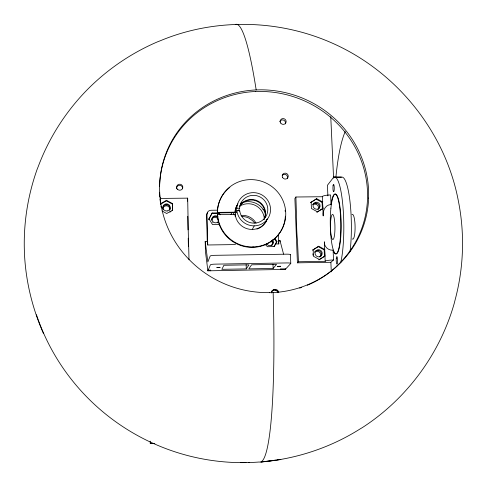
<?xml version="1.0" encoding="UTF-8"?>
<svg xmlns="http://www.w3.org/2000/svg" width="487" height="487" viewBox="0 0 487 487"><rect width="100%" height="100%" fill="white"/><g stroke="black" fill="none" stroke-linecap="round" stroke-linejoin="round"><path stroke-width="0.73" d="M207.894 270.2L207.912 270.766L210.39 264.861A4.444 0.639 -1.5 0 1 215.12 264.137L286.946 262.931A4.413 0.633 -2.1 0 1 290.739 263.504L285.297 269.414L207.888 270.821L207.894 270.2L210.451 270.157L210.804 270.711L210.439 270.778L210.451 270.157M280.792 268.94L280.482 269.5L280.792 268.94L285.272 268.861L285.297 269.414L285.272 268.861M166.475 200.297L160.68 203.657L160.704 203.335L160.643 204.199L166.42 200.845L166.475 200.297L172.38 203.529L172.435 210.658L172.38 203.529M331.038 204.589L331.361 202.495A29.938 5.424 89.3 0 1 338.483 200.516A29.938 5.424 89.3 0 1 340.243 239.342A29.938 5.424 89.3 0 1 333.583 251.475L333.102 250.184C328.348 250.653 323.934 246.653 324.33 241.82L325.182 261.312L298.458 261.756L297.423 262.84L294.891 198.507L295.901 197.01L322.351 196.73L323.191 215.936C322.51 210.956 325.328 204.595 331.038 204.589L330.606 194.97A7.165 1.449 -2.7 0 0 322.321 196.541L322.351 196.73M160.643 204.43L160.54 198.428L187.678 198.148L187.416 201.161M212.204 212.965L208.759 219.387L212.204 212.965L236.28 212.685M285.358 216.185A34.224 33.42 27.3 0 1 251.469 247.378A34.224 33.42 27.3 0 1 217.348 215.12L217.531 214.603A34.309 33.5 27.3 0 0 269.768 242.136A34.309 33.5 27.3 0 0 268.234 184.189A34.309 33.5 27.3 0 0 217.476 212.393L217.293 212.916A34.224 33.42 27.3 0 1 229.821 187.361M219.576 214.755L218.785 213.483L218.998 212.886L220.185 214.804M234.929 212.703L236.846 208.272A16.942 16.528 27.4 0 1 262.018 194.97A16.942 16.528 27.4 0 1 262.858 223.369A16.942 16.528 27.4 0 1 236.913 210.524L234.99 214.907A16.595 16.199 27.3 0 0 235.197 216.338M238.441 210.847L239.604 208.241A14.184 13.837 27.4 0 1 260.715 197.308A14.184 13.837 27.4 0 1 261.434 221.019A14.184 13.837 27.4 0 1 239.671 210.487L236.913 210.524M239.336 211.224L239.671 210.487M274.887 238.265L276.878 241.461L274.242 246.605L267.448 246.708L265.403 244.644M274.041 246.532L276.878 241.461M252.242 229.456L254.257 225.858M246.276 268.903L248.973 264.843L223.91 265.269L221.853 269.323L246.276 268.903L246.142 264.654M316.708 198.69L310.749 202.543L316.708 198.69L322.528 201.88L322.814 208.387L316.842 212.229L322.376 208.911L323.076 208.071L322.857 208.333M333.863 176.951L333.881 177.39L341.107 177.329L341.083 176.891L333.863 176.951L327.422 185.291L327.897 195.884M322.376 208.911L322.09 202.415L322.79 201.557L322.571 201.825M273.134 268.44L276.531 264.38L251.602 264.8L248.839 268.861L273.134 268.44L272.988 264.204M318.748 246.245L312.745 250.056L318.748 246.245L324.616 249.454L324.902 256.065L318.882 259.875L324.945 256.028M160.54 198.428L160.74 198.233A7.293 1.498 -0.7 0 0 160.229 197.667M324.458 256.479L324.172 249.88L324.878 249.198L324.659 249.417M337.138 265.932L336.651 266.389A104.608 100.072 21.5 0 1 307.273 285.254M297.423 262.84L330.868 262.28L333.546 259.979L333.102 250.184M333.881 177.39L334.082 177.268A47.209 8.547 89.3 0 1 343.104 208.399A47.209 8.547 89.3 0 1 340.681 262.803M341.107 177.329L341.308 177.207A47.178 8.857 89.3 0 1 349.934 201.021A47.178 8.857 89.3 0 1 350.086 251.335M169.866 212.155L171.15 211.407M172.508 210.134L166.712 213.507L162.055 210.956M280.816 459.545L260.886 462.017C295.986 459.058 330.253 447.784 360.057 428.956L362.328 427.616C406.645 398.963 439.98 353.933 454.304 303.127L455.059 300.089C463.618 268.294 464.872 234.673 458.632 202.342L458.145 199.828C444.832 131.295 396.272 71.449 332.542 43.258C278.43 19.078 214.597 17.928 159.894 40.926L157.435 41.87C130.96 53.223 106.848 69.732 86.68 90.308L84.525 92.542C64.375 113.806 48.584 139.002 38.29 166.426L37.152 169.275C27.923 195.159 23.522 222.65 24.35 250.123L24.417 252.686C25.604 280.494 32.172 307.912 43.404 333.364M241.095 215.437C246.818 214.718 253.216 217.89 256.04 223.168M317.013 250.476L318.413 250.458M314.998 203.182L316.386 203.164M165.665 204.838L167.096 204.826M368.641 198.075A105.314 100.748 21.3 0 1 273.146 292.608L269.433 292.699M269.433 292.608A105.314 100.772 21.8 0 1 159.809 194.557A105.314 100.772 21.8 0 1 256.174 89.925L260.886 89.815A105.344 100.706 21.5 0 1 368.574 198.069M255.62 91.556L260.314 91.453A104.882 100.249 21.3 0 1 359.059 155.25A104.882 100.249 21.3 0 1 337.016 265.805M154.044 443.34L150.246 443.468L154.836 443.413M253.368 246.927L252.808 246.939M253.057 247.366L252.57 247.378M207.888 270.821L205.447 251.633L205.197 241.424L207.255 241.394L207.736 244.985L235.538 244.571M278.558 240.353L279.915 240.335L283.568 254.129M275.52 243.969L278.808 243.92L278.448 234.04M219.308 224.483L212.502 224.568L208.947 218.803M236.846 208.272L239.604 208.241M217.774 210.183L210.999 210.262A4.133 4.048 18.2 0 0 206.975 214.365L207.736 244.985M262.943 209.653L264.453 209.635M217.476 212.393L235.154 212.18A16.631 16.241 27.3 0 1 237.906 203.84M212.009 213.562L218.785 213.483M217.531 214.603L235.221 214.39A16.631 16.241 27.3 0 0 249.667 229.292A16.631 16.241 27.3 0 0 267.284 218.907M240.742 462.644L249.435 462.54M316.288 199.238L322.09 202.415M317.268 211.711L311.43 208.515L311.156 202.002M318.321 246.678L324.172 249.88M319.314 259.474L313.433 256.253L313.159 249.636M166.42 200.845L172.307 204.071M254.604 223.016L252.601 220.69L248.827 218.079A14.987 14.689 27.2 0 0 241.948 216.52M274.516 238.788L276.5 241.978M278.254 241.789L278.808 243.92M325.182 261.312L325.158 261.178A7.238 1.035 -2.4 0 1 333.546 259.979M205.197 241.424L207.846 261.939L210.171 256.077A4.438 0.676 -1.5 0 1 214.889 255.322L286.618 254.177A4.407 0.664 -2.1 0 1 290.404 254.792M330.758 116.63L333.577 178.126M330.868 262.28L331.294 271.807M312.897 253.727L312.958 255.194M295.901 197.01L296.595 218.827A30.036 4.48 89.3 0 0 297.435 240.036L298.458 261.756M290.447 254.725L290.776 263.443M279.915 240.335L279.97 241.783M207.255 241.394L206.622 215.546A4.109 4.024 18.1 0 1 207.748 212.679M187.678 198.148L188.104 220.191A30.358 1.37 89.2 0 0 188.566 241.625L189.011 259.784M187.745 216.283L188.037 229.888M188.219 238.204L188.396 246.519M150.215 441.185L150.276 443.566M278.99 459.558A214.962 211.267 29 0 1 277.547 459.801M275.368 460.148A214.962 211.267 29 0 1 261.489 461.822M248.242 462.571A214.962 211.267 29 0 0 259.291 462.005A219.247 22.804 86.9 0 0 273.146 292.559M246.026 462.62A214.962 211.267 29 0 1 36.428 314.718M235.233 24.551A219.247 22.804 86.9 0 1 256.174 89.918M161.191 207.292A104.845 100.279 21.7 0 1 160.984 206.141M160.29 201.515A104.845 100.279 21.7 0 1 160.022 199.201M159.815 196.882A104.845 100.279 21.7 0 1 159.559 192.237M159.553 186.314A104.845 100.279 21.7 0 1 255.614 91.477M301.745 287.385A104.608 100.072 21.5 0 1 299.633 288.103M312.794 204.71A3.604 3.494 36.7 0 1 317.981 203.883A3.604 3.494 36.7 0 1 318.468 209.106M314.772 252.071A3.64 3.543 43.7 0 1 320.288 251.408A3.64 3.543 43.7 0 1 319.953 256.959A3.622 3.531 43.8 0 0 314.712 252.01M163.078 209.757A3.665 3.586 7.5 0 1 166.737 204.777A3.665 3.586 7.5 0 1 169.525 210.305M218.401 221.774A3.598 3.525 19.4 0 1 217.391 222.809M212.874 222.407A3.598 3.525 19.4 0 1 212.618 222.139M211.784 220.27A3.598 3.525 19.4 0 1 217.817 217.348M272.081 240.304A3.592 3.519 34.7 0 1 271.156 245.71M272.446 239.787A3.604 3.525 34.7 0 1 271.849 245.004A3.604 3.525 34.7 0 1 266.669 243.798M218.596 221.232A3.61 3.537 19.5 0 1 213.434 222.139A3.61 3.537 19.5 0 1 212.782 217.001A3.61 3.537 19.5 0 1 218.03 216.764M231.033 214.645A18.104 17.696 27.3 0 1 231.556 212.989M240.292 203.396A18.104 17.696 27.3 0 1 265.628 214.225M266.505 219.631A18.104 17.696 27.3 0 1 266.377 221.792M233.273 214.718A15.919 15.566 27.3 0 1 233.991 212.789M239.89 206.074A15.919 15.566 27.3 0 1 255.833 205.642A15.919 15.566 27.3 0 1 264.331 219.126M271.63 291.451A3.61 3.549 47.7 0 1 278.065 292.687M218.377 222.048A3.579 3.506 19.4 0 1 218.243 222.37M211.565 219.868A3.579 3.506 19.4 0 1 218.432 219.783M271.265 240.87A3.573 3.5 34.8 0 1 271.673 245.582M271.594 292.979A3.61 3.549 47.5 0 1 274.881 289.339A3.61 3.549 47.5 0 1 278.716 292.517M271.527 291.61A3.592 3.537 47.7 0 1 277.955 292.45M162.926 208.046A3.652 3.567 7.4 0 1 169.981 209.599M313.007 204.68A3.592 3.476 36.7 0 1 318.291 209.185M279.751 121.75A3.001 2.873 25.9 0 1 283.544 120.112A3.001 2.873 25.9 0 1 285.358 123.868M282.21 175.375A3.025 2.928 29.6 0 1 287.324 178.546M176.568 188.846A3.068 2.989 11.1 0 1 179.514 185.285A3.068 2.989 11.1 0 1 182.601 188.792M240.134 205.368A13.928 13.599 27.3 0 1 258.007 201.076A13.928 13.599 27.3 0 1 264.66 218.206M239.421 206.665A13.892 13.563 27.3 0 1 257.751 201.63A13.892 13.563 27.3 0 1 263.991 219.576M266.833 219.795A16.595 16.199 27.3 0 1 256.953 229.097M235.02 211.528A16.595 16.199 27.3 0 1 237.619 204.455M285.132 210.22A34.224 33.42 27.3 0 1 285.291 211.705M335.957 176.726A103.737 20.57 89.3 0 1 345.246 131.539M352.028 214.639A12.388 2.447 89.3 0 1 355.09 226.893A12.388 2.447 89.3 0 1 352.296 238.928M216.885 267.424L220.154 267.345L216.904 267.406M277.499 266.389L280.743 266.31L277.529 266.365M319.454 256.795L318.048 256.813A3.652 3.555 43.7 0 1 317.749 249.746L319.155 249.721A3.652 3.555 43.7 0 1 319.454 256.795M317.414 209.197L316.014 209.215A3.622 3.506 36.7 0 1 315.716 202.257L317.11 202.239A3.622 3.506 36.7 0 1 317.414 209.197M167.108 210.974L165.884 210.968A3.683 3.598 7.6 0 1 165.757 203.907L167.193 203.895A3.683 3.598 7.6 0 1 167.321 210.956L167.108 210.974M336.304 258.311A3.75 0.682 88.9 0 0 336.949 264.088A3.75 0.682 88.9 0 0 337.491 258.634A3.75 0.682 88.9 0 0 336.304 258.311M333.078 185.681A3.707 0.67 89.6 0 0 333.51 191.726A3.707 0.67 89.6 0 0 334.222 186.825A3.707 0.67 89.6 0 0 333.078 185.681M330.716 220.398A12.571 2.246 89.3 0 0 332.81 239.531A12.571 2.246 89.3 0 0 334.612 220.982A12.571 2.246 89.3 0 0 330.716 220.398M330.904 208.18A29.938 5.436 89.3 0 0 335.896 253.904A29.938 5.436 89.3 0 0 340.334 209.867A29.938 5.436 89.3 0 0 330.904 208.18M280.713 123.059A3.013 2.885 25.9 0 0 285.869 122.809A3.013 2.885 25.9 0 0 282.917 118.572A3.013 2.885 25.9 0 0 280.713 123.059M282.6 177.481A3.038 2.94 29.6 0 0 287.823 177.718A3.038 2.94 29.6 0 0 285.291 173.153A3.038 2.94 29.6 0 0 282.6 177.481M177.566 189.327A3.08 3.001 11.2 0 0 182.71 188.012A3.08 3.001 11.2 0 0 178.924 184.305A3.08 3.001 11.2 0 0 177.566 189.327"/></g></svg>
